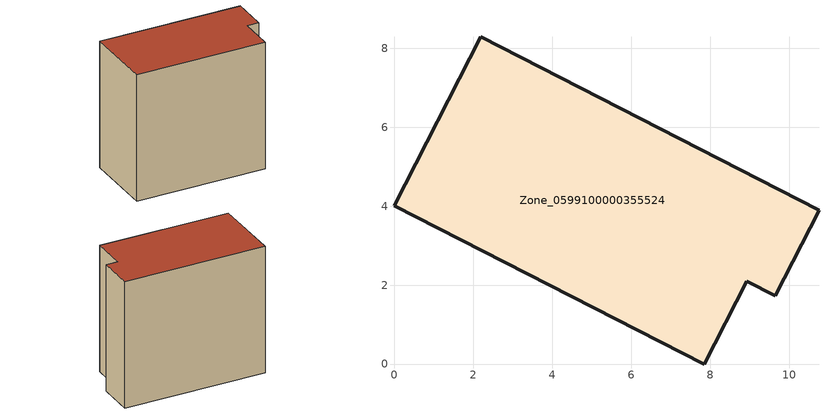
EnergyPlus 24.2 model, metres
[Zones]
Zone_0599100000355524
 floor ground (C_G): 0,4.01 2.19,8.29 10.76,3.9 9.64,1.73 8.92,2.1 7.85,0 z3.69
 wall outside (C_F): 2.19,8.29 0,4.01 7.85,0 8.92,2.1 9.64,1.73 10.76,3.9 2.19,8.29 z3.69:12.43
 roof outside (C_R): 10.76,3.9 2.19,8.29 0,4.01 7.85,0 8.92,2.1 9.64,1.73 z12.43
[BUILDING]
Pand.0599100000355524: North Axis=0; Terrain=City; Loads Convergence Tolerance Value=0.04; Temperature Convergence Tolerance Value=0.4; Solar Distribution=FullExterior; Maximum Number of Warmup Days=25; Minimum Number of Warmup Days=1
[Site:Location]
Rotterdam.The.Hague.AP_ZH_NLD Design_Conditions: Latitude=51.96; Longitude=4.45; Time Zone=1; Elevation=-4.5
[SITE:GROUNDTEMPERATURE:BUILDINGSURFACE]
18, 18, 18, 18, 18, 18, 18, 18, 18, 18, 18, 18
[MATERIAL] Thermal Absorptance=0.9; Solar Absorptance=0.7; Visible Absorptance=0.7
Name | Roughness | Thickness | Conductivity | Density | Specific Heat
G.TI.1992-2005 | MediumSmooth | 0.15 | 0.06 | 540 | 1210
F.TI.1992-2005 | Rough | 0.3 | 0.12 | 1920 | 840
R.TI.1992-2005 | MediumRough | 0.2 | 0.08 | 1500 | 1000
[CONSTRUCTION]
C_G: G.TI.1992-2005
C_F: F.TI.1992-2005
C_R: R.TI.1992-2005
[ZONE]
Zone_0599100000355524: Type=1; Multiplier=1; Ceiling Height=Autocalculate; Volume=Autocalculate; Floor Area=autocalculate; Part of Total Floor Area=Yes
[ZONEINFILTRATION:DESIGNFLOWRATE]
Infil_Zone_0599100000355524: Zone or ZoneList or Space or SpaceList=Zone_0599100000355524; Schedule=AlwaysOn; Design Flow Rate Calculation Method=Flow/Area; Flow Rate per Floor Area=0.0015; Constant Term Coefficient=1; Temperature Term Coefficient=0; Velocity Term Coefficient=0; Velocity Squared Term Coefficient=0
[HVACTEMPLATE:ZONE:IDEALLOADSAIRSYSTEM]
Zone_0599100000355524: Maximum Heating Supply Air Temperature=50; Minimum Cooling Supply Air Temperature=13; Maximum Heating Supply Air Humidity Ratio=0.0156; Minimum Cooling Supply Air Humidity Ratio=0.0077; Heating Limit=NoLimit; Cooling Limit=NoLimit; Dehumidification Control Type=ConstantSensibleHeatRatio; Cooling Sensible Heat Ratio=0.7; Dehumidification Setpoint=60; Humidification Control Type=None; Humidification Setpoint=30; Outdoor Air Method=None; Outdoor Air Flow Rate per Person=0.00944; Outdoor Air Flow Rate per Zone Floor Area=0; Outdoor Air Flow Rate per Zone=0; Demand Controlled Ventilation Type=None; Outdoor Air Economizer Type=NoEconomizer; Heat Recovery Type=None; Sensible Heat Recovery Effectiveness=0.7; Latent Heat Recovery Effectiveness=0.65
[ZONECONTROL:THERMOSTAT]
ThermostatControl_Zone_0599100000355524: Zone or ZoneList=Zone_0599100000355524; Control Type Schedule=DualSetpointControlType; Control 1=Thermostat_Zone_0599100000355524; Temperature Difference Between Cutout And Setpoint=0
[THERMOSTATSETPOINT:DUALSETPOINT]
Thermostat_Zone_0599100000355524: Heating Setpoint Temperature Schedule=HeatingSetpoint_Zone_0599100000355524; Cooling Setpoint Temperature Schedule=CoolingSetpoint_Zone_0599100000355524
[SCHEDULE:COMPACT]
HeatingSetpoint_Zone_0599100000355524: Through: 12/31, For: AllDays, Until: 24:00, 21
CoolingSetpoint_Zone_0599100000355524: Through: 12/31, For: AllDays, Until: 24:00, 24
DualSetpointControlType: Through: 12/31, For: AllDays, Until: 24:00, 4
AlwaysOn: Through: 12/31, For: AllDays, Until: 24:00, 1
